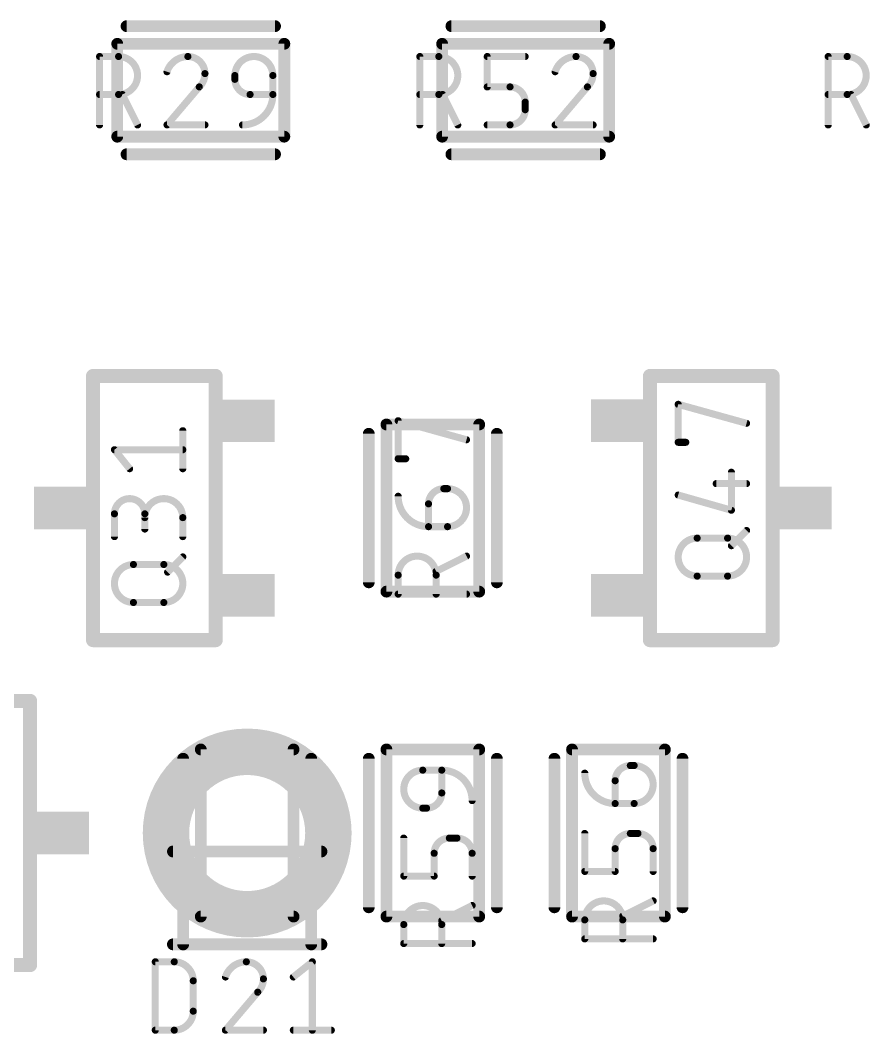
# Model space of a CAD drawing. Extents: x 0 to 107, y -11 to 54.
# Drawn here: x 36.56 to 45.71, y 8.34 to 19.25 of the extents above; entities that cross this region are included whole.
import ezdxf

# ---------------------------------------------------------------- set-up
doc = ezdxf.new("R2010")
doc.units = 0
for name, color, linetype in [('117', 253, 'CONTINUOUS'), ('21', 253, 'CONTINUOUS'), ('51', 253, 'CONTINUOUS')]:
    doc.layers.add(name, color=color, linetype=linetype)

# ---------------------------------------------------------------- blocks, each defined once
blk = doc.blocks.new('RECT')
blk.add_solid([(-0.5, -0.5), (0.5, -0.5), (-0.5, 0.5), (0.5, 0.5)])

msp = doc.modelspace()

# ---------------------------------------------------------------- linework, layer by layer
at = {"layer": '117'}
for points, const_width in [([(37.4097, 18.8821, 1), (37.4097, 18.844)], 0.0381), ([(37.4288, 18.863, 1), (37.3907, 18.863)], 0.0381), ([(37.6143, 18.8821, 1), (37.6143, 18.844)], 0.0381), ([(37.6143, 18.4538, 1), (37.6143, 18.863)], 0.0762), ([(37.6143, 18.844, 1), (37.6143, 18.8821)], 0.0381), ([(38.3612, 18.863, 0.3252), (38.1361, 18.6994)], 0.0762), ([(38.3612, 18.8821, 1), (38.3612, 18.844)], 0.0381), ([(38.5453, 18.6789, 0.4142), (38.3612, 18.863)], 0.0762), ([(38.3612, 18.844, 1), (38.3612, 18.8821)], 0.0381), ([(39.2769, 18.6584, 1), (38.8676, 18.6584)], 0.0762), ([(40.8597, 18.8821, 1), (40.8597, 18.844)], 0.0381), ([(40.8788, 18.863, 1), (40.8407, 18.863)], 0.0381), ([(41.0643, 18.8821, 1), (41.0643, 18.844)], 0.0381), ([(41.0643, 18.4538, 1), (41.0643, 18.863)], 0.0762), ([(41.0643, 18.844, 1), (41.0643, 18.8821)], 0.0381), ([(41.5861, 18.8821, 1), (41.5861, 18.844)], 0.0381), ([(41.6052, 18.863, 1), (41.5671, 18.863)], 0.0381), ([(41.9953, 18.844, 1), (41.9953, 18.8821)], 0.0381), ([(42.5427, 18.863, 0.3252), (42.3176, 18.6994)], 0.0762), ([(42.5427, 18.8821, 1), (42.5427, 18.844)], 0.0381), ([(42.7269, 18.6789, 0.4142), (42.5427, 18.863)], 0.0762), ([(42.5427, 18.844, 1), (42.5427, 18.8821)], 0.0381), ([(45.2597, 18.8821, 1), (45.2597, 18.844)], 0.0381), ([(45.2788, 18.863, 1), (45.2407, 18.863)], 0.0381), ([(45.4643, 18.8821, 1), (45.4643, 18.844)], 0.0381), ([(45.4643, 18.4538, 1), (45.4643, 18.863)], 0.0762), ([(45.4643, 18.844, 1), (45.4643, 18.8821)], 0.0381), ([(38.118, 18.7052, 1), (38.1542, 18.6935)], 0.0381), ([(38.484, 18.5357, 0.2053), (38.5453, 18.6789)], 0.0762), ([(38.5644, 18.6789, 1), (38.5263, 18.6789)], 0.0381), ([(38.5263, 18.6789, 1), (38.5644, 18.6789)], 0.0381), ([(38.8867, 18.6584, 1), (38.8486, 18.6584)], 0.0381), ([(38.8486, 18.6584, 1), (38.8867, 18.6584)], 0.0381), ([(39.2959, 18.6584, 1), (39.2578, 18.6584)], 0.0381), ([(39.2578, 18.6584, 1), (39.2959, 18.6584)], 0.0381), ([(42.2995, 18.7052, 1), (42.3358, 18.6935)], 0.0381), ([(42.6655, 18.5357, 0.2053), (42.7269, 18.6789)], 0.0762), ([(42.7459, 18.6789, 1), (42.7078, 18.6789)], 0.0381), ([(42.7078, 18.6789, 1), (42.7459, 18.6789)], 0.0381), ([(38.4708, 18.5495, 1), (38.4971, 18.5219)], 0.0381), ([(38.4985, 18.5233, 1), (38.4694, 18.548)], 0.0381), ([(38.8676, 18.6175, 0.4142), (39.0313, 18.4538)], 0.0762), ([(38.8867, 18.6175, 1), (38.8486, 18.6175)], 0.0381), ([(38.8486, 18.6175, 1), (38.8867, 18.6175)], 0.0381), ([(41.5861, 18.5547, 1), (41.5861, 18.5166)], 0.0381), ([(41.9953, 18.372, 0.4142), (41.8317, 18.5357)], 0.0762), ([(41.8317, 18.5547, 1), (41.8317, 18.5166)], 0.0381), ([(41.8317, 18.5166, 1), (41.8317, 18.5547)], 0.0381), ([(42.6523, 18.5495, 1), (42.6786, 18.5219)], 0.0381), ([(42.68, 18.5233, 1), (42.651, 18.548)], 0.0381), ([(37.4097, 18.4729, 1), (37.4097, 18.4348)], 0.0381), ([(37.6143, 18.4729, 1), (37.6143, 18.4348)], 0.0381), ([(37.6143, 18.4348, 1), (37.6143, 18.4729)], 0.0381), ([(37.6723, 18.4623, 1), (37.6382, 18.4453)], 0.0381), ([(38.9495, 18.1264, 0.4142), (39.2769, 18.4538)], 0.0762), ([(39.0313, 18.4729, 1), (39.0313, 18.4348)], 0.0381), ([(39.0313, 18.4348, 1), (39.0313, 18.4729)], 0.0381), ([(39.2959, 18.4538, 1), (39.2578, 18.4538)], 0.0381), ([(39.2578, 18.4538, 1), (39.2959, 18.4538)], 0.0381), ([(39.2769, 18.4348, 1), (39.2769, 18.4729)], 0.0381), ([(40.8597, 18.4729, 1), (40.8597, 18.4348)], 0.0381), ([(41.0643, 18.4729, 1), (41.0643, 18.4348)], 0.0381), ([(41.0643, 18.4348, 1), (41.0643, 18.4729)], 0.0381), ([(41.1223, 18.4623, 1), (41.0882, 18.4453)], 0.0381), ([(41.5671, 18.5357, 1), (41.6052, 18.5357)], 0.0381), ([(45.2597, 18.4729, 1), (45.2597, 18.4348)], 0.0381), ([(45.4643, 18.4729, 1), (45.4643, 18.4348)], 0.0381), ([(45.4643, 18.4348, 1), (45.4643, 18.4729)], 0.0381), ([(45.5223, 18.4623, 1), (45.4882, 18.4453)], 0.0381), ([(42.0144, 18.372, 1), (41.9763, 18.372)], 0.0381), ([(41.9763, 18.372, 1), (42.0144, 18.372)], 0.0381), ([(41.8317, 18.1264, 0.4142), (41.9953, 18.2901)], 0.0762), ([(42.0144, 18.2901, 1), (41.9763, 18.2901)], 0.0381), ([(41.9763, 18.2901, 1), (42.0144, 18.2901)], 0.0381), ([(37.3907, 18.1264, 1), (37.4288, 18.1264)], 0.0381), ([(37.8019, 18.1179, 1), (37.836, 18.135)], 0.0381), ([(38.1361, 18.1455, 1), (38.1361, 18.1074)], 0.0381), ([(38.1216, 18.1388, 1), (38.1506, 18.1141)], 0.0381), ([(38.5453, 18.1074, 1), (38.5453, 18.1455)], 0.0381), ([(38.9495, 18.1455, 1), (38.9495, 18.1074)], 0.0381), ([(40.8407, 18.1264, 1), (40.8788, 18.1264)], 0.0381), ([(41.2519, 18.1179, 1), (41.286, 18.135)], 0.0381), ([(41.5861, 18.1455, 1), (41.5861, 18.1074)], 0.0381), ([(41.8317, 18.1455, 1), (41.8317, 18.1074)], 0.0381), ([(41.8317, 18.1074, 1), (41.8317, 18.1455)], 0.0381), ([(42.3176, 18.1455, 1), (42.3176, 18.1074)], 0.0381), ([(42.3031, 18.1388, 1), (42.3322, 18.1141)], 0.0381), ([(42.7269, 18.1074, 1), (42.7269, 18.1455)], 0.0381), ([(45.2407, 18.1264, 1), (45.2788, 18.1264)], 0.0381), ([(45.6519, 18.1179, 1), (45.686, 18.135)], 0.0381), ([(43.6626, 15.1174, 1), (43.6245, 15.1174)], 0.0381), ([(43.6487, 15.1357, 1), (43.6385, 15.099)], 0.0381), ([(40.6455, 14.9403, 1), (40.6074, 14.9403)], 0.0381), ([(40.6315, 14.9586, 1), (40.6213, 14.9219)], 0.0381), ([(38.3255, 14.8329, 1), (38.2874, 14.8329)], 0.0381), ([(44.3751, 14.8944, 1), (44.3853, 14.9311)], 0.0381), ([(41.3579, 14.7173, 1), (41.3681, 14.754)], 0.0381), ([(43.6436, 14.7272, 1), (43.6436, 14.6891)], 0.0381), ([(43.7254, 14.6891, 1), (43.7254, 14.7272)], 0.0381), ([(37.5698, 14.6474, 1), (37.5698, 14.6093)], 0.0381), ([(37.5847, 14.6402, 1), (37.555, 14.6164)], 0.0381), ([(38.3064, 14.6093, 1), (38.3064, 14.6474)], 0.0381), ([(43.6245, 14.7081, 1), (43.6626, 14.7081)], 0.0381), ([(40.6264, 14.5501, 1), (40.6264, 14.512)], 0.0381), ([(40.6074, 14.5311, 1), (40.6455, 14.5311)], 0.0381), ([(40.7083, 14.512, 1), (40.7083, 14.5501)], 0.0381), ([(37.7187, 14.4118, 1), (37.7484, 14.4356)], 0.0381), ([(38.2874, 14.4237, 1), (38.3255, 14.4237)], 0.0381), ([(44.2355, 14.3858, 1), (44.1974, 14.3858)], 0.0381), ([(44.0528, 14.2821, 1), (44.0528, 14.244)], 0.0381), ([(44.3802, 14.244, 1), (44.3802, 14.2821)], 0.0381), ([(41.1175, 14.2088, 0.4142), (40.9538, 14.0451)], 0.0762), ([(41.1175, 14.2278, 1), (41.1175, 14.1897)], 0.0381), ([(41.1175, 14.1897, 1), (41.1175, 14.2278)], 0.0381), ([(41.1584, 13.7995, 1), (41.1584, 14.2088)], 0.0762), ([(41.1584, 14.2278, 1), (41.1584, 14.1897)], 0.0381), ([(41.1584, 14.1897, 1), (41.1584, 14.2278)], 0.0381), ([(37.8972, 13.9377, 1), (37.5698, 13.9377)], 0.0762), ([(38.3064, 13.8968, 1), (37.8972, 13.8968)], 0.0762), ([(40.6264, 14.1269, 0.4142), (40.9538, 13.7995)], 0.0762), ([(40.6455, 14.1269, 1), (40.6074, 14.1269)], 0.0381), ([(40.9729, 14.0451, 1), (40.9348, 14.0451)], 0.0381), ([(43.6488, 14.1586, 1), (43.6383, 14.122)], 0.0381), ([(37.5889, 13.9377, 1), (37.5508, 13.9377)], 0.0381), ([(37.9163, 13.9377, 1), (37.8782, 13.9377)], 0.0381), ([(40.9348, 14.0451, 1), (40.9729, 14.0451)], 0.0381), ([(44.1974, 13.9766, 1), (44.2355, 13.9766)], 0.0381), ([(44.2112, 13.9583, 1), (44.2217, 13.9949)], 0.0381), ([(37.5508, 13.9377, 1), (37.5889, 13.9377)], 0.0381), ([(37.8782, 13.9377, 1), (37.9163, 13.9377)], 0.0381), ([(37.8782, 13.8968, 1), (37.9163, 13.8968)], 0.0381), ([(38.3255, 13.8968, 1), (38.2874, 13.8968)], 0.0381), ([(38.2874, 13.8968, 1), (38.3255, 13.8968)], 0.0381), ([(37.8782, 13.774, 1), (37.9163, 13.774)], 0.0381), ([(40.9538, 13.8186, 1), (40.9538, 13.7805)], 0.0381), ([(40.9348, 13.7995, 1), (40.9729, 13.7995)], 0.0381), ([(40.9538, 13.7805, 1), (40.9538, 13.8186)], 0.0381), ([(41.1584, 13.8186, 1), (41.1584, 13.7805)], 0.0381), ([(41.1584, 13.7805, 1), (41.1584, 13.8186)], 0.0381), ([(44.3936, 13.7447, 1), (44.3667, 13.7716)], 0.0381), ([(37.5508, 13.6922, 1), (37.5889, 13.6922)], 0.0381), ([(38.2874, 13.6922, 1), (38.3255, 13.6922)], 0.0381), ([(43.8482, 13.6763, 1), (43.8482, 13.2671)], 0.0762), ([(43.8482, 13.6953, 1), (43.8482, 13.6572)], 0.0381), ([(43.8482, 13.6572, 1), (43.8482, 13.6953)], 0.0381), ([(44.1756, 13.2671, 1), (44.1756, 13.6763)], 0.0762), ([(44.1756, 13.6953, 1), (44.1756, 13.6572)], 0.0381), ([(44.1756, 13.6572, 1), (44.1756, 13.6953)], 0.0381), ([(44.203, 13.6079, 1), (44.2299, 13.581)], 0.0381), ([(37.7745, 13.3919, 1), (37.7745, 12.9826)], 0.0762), ([(37.7745, 13.4109, 1), (37.7745, 13.3728)], 0.0381), ([(37.7745, 13.3728, 1), (37.7745, 13.4109)], 0.0381), ([(38.1018, 12.9826, 1), (38.1018, 13.3919)], 0.0762), ([(38.1018, 13.4109, 1), (38.1018, 13.3728)], 0.0381), ([(38.1018, 13.3728, 1), (38.1018, 13.4109)], 0.0381), ([(38.3199, 13.4602, 1), (38.293, 13.4872)], 0.0381), ([(41.0357, 13.2777, 1), (40.6264, 13.2777)], 0.0762), ([(41.3716, 13.4653, 1), (41.3545, 13.4994)], 0.0381), ([(38.1293, 13.3235, 1), (38.1562, 13.2965)], 0.0381), ([(41.0271, 13.3357, 1), (41.0442, 13.3016)], 0.0381), ([(40.6455, 13.2777, 1), (40.6074, 13.2777)], 0.0381), ([(40.6074, 13.2777, 1), (40.6455, 13.2777)], 0.0381), ([(41.0547, 13.2777, 1), (41.0166, 13.2777)], 0.0381), ([(41.0166, 13.2777, 1), (41.0547, 13.2777)], 0.0381), ([(43.8482, 13.2861, 1), (43.8482, 13.248)], 0.0381), ([(43.8482, 13.248, 1), (43.8482, 13.2861)], 0.0381), ([(44.1756, 13.2861, 1), (44.1756, 13.248)], 0.0381), ([(44.1756, 13.248, 1), (44.1756, 13.2861)], 0.0381), ([(40.6264, 13.0922, 1), (40.6264, 13.0541)], 0.0381), ([(41.363, 13.0541, 1), (41.363, 13.0922)], 0.0381), ([(37.7745, 13.0017, 1), (37.7745, 12.9636)], 0.0381), ([(37.7745, 12.9636, 1), (37.7745, 13.0017)], 0.0381), ([(38.1018, 13.0017, 1), (38.1018, 12.9636)], 0.0381), ([(38.1018, 12.9636, 1), (38.1018, 13.0017)], 0.0381), ([(40.6074, 13.0731, 1), (40.6455, 13.0731)], 0.0381), ([(41.0166, 13.0731, 1), (41.0547, 13.0731)], 0.0381), ([(43.128, 11.2269, 0.4142), (42.9643, 11.0632)], 0.0762), ([(43.128, 11.2459, 1), (43.128, 11.2078)], 0.0381), ([(43.128, 11.2078, 1), (43.128, 11.2459)], 0.0381), ([(43.1689, 10.8176, 1), (43.1689, 11.2269)], 0.0762), ([(43.1689, 11.2459, 1), (43.1689, 11.2078)], 0.0381), ([(43.1689, 11.2078, 1), (43.1689, 11.2459)], 0.0381), ([(40.8916, 11.1769, 1), (40.8916, 10.7676)], 0.0762), ([(40.8916, 11.1959, 1), (40.8916, 11.1578)], 0.0381), ([(40.8916, 11.1578, 1), (40.8916, 11.1959)], 0.0381), ([(41.1152, 11.1769, 1), (41.0771, 11.1769)], 0.0381), ([(41.4236, 10.8495, 0.4142), (41.0962, 11.1769)], 0.0762), ([(41.0962, 11.1959, 1), (41.0962, 11.1578)], 0.0381), ([(41.0962, 11.1578, 1), (41.0962, 11.1959)], 0.0381), ([(42.656, 11.145, 1), (42.6179, 11.145)], 0.0381), ([(42.637, 11.145, 0.4142), (42.9643, 10.8176)], 0.0762), ([(42.9834, 11.0632, 1), (42.9453, 11.0632)], 0.0381), ([(42.9453, 11.0632, 1), (42.9834, 11.0632)], 0.0381), ([(40.9325, 10.7676, 0.4142), (41.0962, 10.9313)], 0.0762), ([(41.1152, 10.9313, 1), (41.0771, 10.9313)], 0.0381), ([(41.0771, 10.9313, 1), (41.1152, 10.9313)], 0.0381), ([(41.4045, 10.8495, 1), (41.4426, 10.8495)], 0.0381), ([(42.9643, 10.8367, 1), (42.9643, 10.7986)], 0.0381), ([(42.9453, 10.8176, 1), (42.9834, 10.8176)], 0.0381), ([(42.9643, 10.7986, 1), (42.9643, 10.8367)], 0.0381), ([(43.1689, 10.8367, 1), (43.1689, 10.7986)], 0.0381), ([(43.1689, 10.7986, 1), (43.1689, 10.8367)], 0.0381), ([(40.8916, 10.7867, 1), (40.8916, 10.7486)], 0.0381), ([(40.8916, 10.7486, 1), (40.8916, 10.7867)], 0.0381), ([(40.9325, 10.7867, 1), (40.9325, 10.7486)], 0.0381), ([(40.9325, 10.7486, 1), (40.9325, 10.7867)], 0.0381), ([(40.706, 10.4453, 1), (40.6679, 10.4453)], 0.0381), ([(41.178, 10.4453, 0.4142), (41.0143, 10.2817)], 0.0762), ([(41.178, 10.4644, 1), (41.178, 10.4263)], 0.0381), ([(41.178, 10.4263, 1), (41.178, 10.4644)], 0.0381), ([(41.4236, 10.2817, 0.4142), (41.2599, 10.4453)], 0.0762), ([(41.2599, 10.4644, 1), (41.2599, 10.4263)], 0.0381), ([(41.2599, 10.4263, 1), (41.2599, 10.4644)], 0.0381), ([(42.656, 10.4953, 1), (42.6179, 10.4953)], 0.0381), ([(43.128, 10.4953, 0.4142), (42.9643, 10.3317)], 0.0762), ([(43.128, 10.5144, 1), (43.128, 10.4763)], 0.0381), ([(43.128, 10.4763, 1), (43.128, 10.5144)], 0.0381), ([(43.2099, 10.5144, 1), (43.2099, 10.4763)], 0.0381), ([(43.3736, 10.3317, 0.4142), (43.2099, 10.4953)], 0.0762), ([(43.2099, 10.4763, 1), (43.2099, 10.5144)], 0.0381), ([(42.9834, 10.3317, 1), (42.9453, 10.3317)], 0.0381), ([(43.3926, 10.3317, 1), (43.3545, 10.3317)], 0.0381), ([(41.0334, 10.2817, 1), (40.9953, 10.2817)], 0.0381), ([(40.9953, 10.2817, 1), (41.0334, 10.2817)], 0.0381), ([(41.4426, 10.2817, 1), (41.4045, 10.2817)], 0.0381), ([(41.4045, 10.2817, 1), (41.4426, 10.2817)], 0.0381), ([(42.9453, 10.3317, 1), (42.9834, 10.3317)], 0.0381), ([(43.3545, 10.3317, 1), (43.3926, 10.3317)], 0.0381), ([(40.687, 10.0552, 1), (40.687, 10.0171)], 0.0381), ([(40.6679, 10.0361, 1), (40.706, 10.0361)], 0.0381), ([(40.9953, 10.0361, 1), (41.0334, 10.0361)], 0.0381), ([(41.0143, 10.0171, 1), (41.0143, 10.0552)], 0.0381), ([(41.4045, 10.0361, 1), (41.4426, 10.0361)], 0.0381), ([(42.6179, 10.0861, 1), (42.656, 10.0861)], 0.0381), ([(42.637, 10.1052, 1), (42.637, 10.0671)], 0.0381), ([(42.9453, 10.0861, 1), (42.9834, 10.0861)], 0.0381), ([(42.9643, 10.0671, 1), (42.9643, 10.1052)], 0.0381), ([(43.3545, 10.0861, 1), (43.3926, 10.0861)], 0.0381), ([(41.0962, 9.5143, 1), (40.687, 9.5143)], 0.0762), ([(41.4321, 9.7019, 1), (41.415, 9.736)], 0.0381), ([(43.0462, 9.5643, 1), (42.637, 9.5643)], 0.0762), ([(43.3821, 9.7519, 1), (43.365, 9.786)], 0.0381), ([(43.0377, 9.6223, 1), (43.0547, 9.5882)], 0.0381), ([(40.706, 9.5143, 1), (40.6679, 9.5143)], 0.0381), ([(40.6679, 9.5143, 1), (40.706, 9.5143)], 0.0381), ([(41.0877, 9.5723, 1), (41.1047, 9.5382)], 0.0381), ([(41.1152, 9.5143, 1), (41.0771, 9.5143)], 0.0381), ([(41.0771, 9.5143, 1), (41.1152, 9.5143)], 0.0381), ([(42.656, 9.5643, 1), (42.6179, 9.5643)], 0.0381), ([(42.6179, 9.5643, 1), (42.656, 9.5643)], 0.0381), ([(43.0652, 9.5643, 1), (43.0271, 9.5643)], 0.0381), ([(43.0271, 9.5643, 1), (43.0652, 9.5643)], 0.0381), ([(42.637, 9.3788, 1), (42.637, 9.3407)], 0.0381), ([(43.3736, 9.3407, 1), (43.3736, 9.3788)], 0.0381), ([(40.687, 9.3288, 1), (40.687, 9.2907)], 0.0381), ([(40.6679, 9.3097, 1), (40.706, 9.3097)], 0.0381), ([(41.0771, 9.3097, 1), (41.1152, 9.3097)], 0.0381), ([(41.4236, 9.2907, 1), (41.4236, 9.3288)], 0.0381), ([(42.6179, 9.3597, 1), (42.656, 9.3597)], 0.0381), ([(43.0271, 9.3597, 1), (43.0652, 9.3597)], 0.0381), ([(38.0288, 9.113, 1), (37.9907, 9.113)], 0.0381), ([(38.0097, 9.1321, 1), (38.0097, 9.094)], 0.0381), ([(38.4189, 8.9084, 0.4142), (38.2143, 9.113)], 0.0762), ([(38.2143, 9.1321, 1), (38.2143, 9.094)], 0.0381), ([(38.2143, 9.094, 1), (38.2143, 9.1321)], 0.0381), ([(38.9907, 9.113, 0.3252), (38.7656, 8.9494)], 0.0762), ([(39.1748, 8.9289, 0.4142), (38.9907, 9.113)], 0.0762), ([(38.9907, 9.1321, 1), (38.9907, 9.094)], 0.0381), ([(38.9907, 9.094, 1), (38.9907, 9.1321)], 0.0381), ([(39.7208, 9.113, 1), (39.6827, 9.113)], 0.0381), ([(39.7137, 9.0982, 1), (39.6899, 9.1279)], 0.0381), ([(38.7475, 8.9552, 1), (38.7837, 8.9435)], 0.0381), ([(39.1135, 8.7857, 0.2053), (39.1748, 8.9289)], 0.0762), ([(39.1939, 8.9289, 1), (39.1558, 8.9289)], 0.0381), ([(39.4852, 8.9642, 1), (39.509, 8.9345)], 0.0381), ([(38.438, 8.9084, 1), (38.3999, 8.9084)], 0.0381), ([(38.3999, 8.9084, 1), (38.438, 8.9084)], 0.0381), ([(39.1558, 8.9289, 1), (39.1939, 8.9289)], 0.0381), ([(39.1003, 8.7995, 1), (39.1266, 8.7719)], 0.0381), ([(39.128, 8.7733, 1), (39.0989, 8.798)], 0.0381), ([(38.2143, 8.3764, 0.4142), (38.4189, 8.5811)], 0.0762), ([(38.438, 8.5811, 1), (38.3999, 8.5811)], 0.0381), ([(38.3999, 8.5811, 1), (38.438, 8.5811)], 0.0381), ([(38.0097, 8.3955, 1), (38.0097, 8.3574)], 0.0381), ([(38.2143, 8.3955, 1), (38.2143, 8.3574)], 0.0381), ([(38.2143, 8.3574, 1), (38.2143, 8.3955)], 0.0381), ([(38.7656, 8.3955, 1), (38.7656, 8.3574)], 0.0381), ([(38.7511, 8.3888, 1), (38.7801, 8.3641)], 0.0381), ([(39.1748, 8.3574, 1), (39.1748, 8.3955)], 0.0381), ([(39.4971, 8.3955, 1), (39.4971, 8.3574)], 0.0381), ([(39.9064, 8.3574, 1), (39.9064, 8.3955)], 0.0381), ([(37.9907, 8.3764, 1), (38.0288, 8.3764)], 0.0381), ([(39.6827, 8.3764, 1), (39.7208, 8.3764)], 0.0381)]:
    msp.add_lwpolyline(points, format="xyb", dxfattribs=dict(at, const_width=const_width))
at = {"layer": '117', "const_width": 0.0762}
for points in [[(37.4097, 18.1264), (37.4097, 18.863)], [(37.4097, 18.863), (37.6143, 18.863)], [(40.8597, 18.1264), (40.8597, 18.863)], [(40.8597, 18.863), (41.0643, 18.863)], [(41.5861, 18.5357), (41.5861, 18.863)], [(41.5861, 18.863), (41.9953, 18.863)], [(45.2597, 18.1264), (45.2597, 18.863)], [(45.2597, 18.863), (45.4643, 18.863)], [(38.8676, 18.6175), (38.8676, 18.6584)], [(39.2769, 18.6584), (39.2769, 18.4538)], [(38.484, 18.5357), (38.1361, 18.1264)], [(41.8317, 18.5357), (41.5861, 18.5357)], [(42.6655, 18.5357), (42.3176, 18.1264)], [(37.6143, 18.4538), (37.4097, 18.4538)], [(37.8189, 18.1264), (37.6553, 18.4538)], [(39.2769, 18.4538), (39.0313, 18.4538)], [(41.0643, 18.4538), (40.8597, 18.4538)], [(41.2689, 18.1264), (41.1053, 18.4538)], [(45.4643, 18.4538), (45.2597, 18.4538)], [(45.6689, 18.1264), (45.5053, 18.4538)], [(41.9953, 18.2901), (41.9953, 18.372)], [(38.1361, 18.1264), (38.5453, 18.1264)], [(41.5861, 18.1264), (41.8317, 18.1264)], [(42.3176, 18.1264), (42.7269, 18.1264)], [(43.6436, 14.7081), (43.6436, 15.1174)], [(43.6436, 15.1174), (44.3802, 14.9127)], [(40.6264, 14.5311), (40.6264, 14.9403)], [(40.6264, 14.9403), (41.363, 14.7357)], [(38.3064, 14.4237), (38.3064, 14.8329)], [(43.7254, 14.7081), (43.6436, 14.7081)], [(37.7335, 14.4237), (37.5698, 14.6283)], [(37.5698, 14.6283), (38.3064, 14.6283)], [(40.7083, 14.5311), (40.6264, 14.5311)], [(44.2165, 13.9766), (44.2165, 14.3858)], [(44.0528, 14.2631), (44.3802, 14.2631)], [(41.1175, 14.2088), (41.1584, 14.2088)], [(40.9538, 13.7995), (40.9538, 14.0451)], [(43.6436, 14.1403), (44.2165, 13.9766)], [(37.5698, 13.6922), (37.5698, 13.9377)], [(37.8972, 13.9377), (37.8972, 13.774)], [(38.3064, 13.6922), (38.3064, 13.8968)], [(41.1584, 13.7995), (40.9538, 13.7995)], [(44.2165, 13.5945), (44.3802, 13.7581)], [(43.8482, 13.6763), (44.1756, 13.6763)], [(37.7745, 13.3919), (38.1018, 13.3919)], [(38.1428, 13.31), (38.3064, 13.4737)], [(41.363, 13.4824), (41.0357, 13.3187)], [(40.6264, 13.0731), (40.6264, 13.2777)], [(41.0357, 13.2777), (41.0357, 13.0731)], [(44.1756, 13.2671), (43.8482, 13.2671)], [(41.363, 13.0731), (40.6264, 13.0731)], [(38.1018, 12.9826), (37.7745, 12.9826)], [(43.128, 11.2269), (43.1689, 11.2269)], [(40.8916, 11.1769), (41.0962, 11.1769)], [(41.0962, 11.1769), (41.0962, 10.9313)], [(42.9643, 10.8176), (42.9643, 11.0632)], [(43.1689, 10.8176), (42.9643, 10.8176)], [(40.9325, 10.7676), (40.8916, 10.7676)], [(40.687, 10.0361), (40.687, 10.4453)], [(41.2599, 10.4453), (41.178, 10.4453)], [(42.637, 10.0861), (42.637, 10.4953)], [(43.2099, 10.4953), (43.128, 10.4953)], [(42.9643, 10.3317), (42.9643, 10.0861)], [(43.3736, 10.0861), (43.3736, 10.3317)], [(41.0143, 10.2817), (41.0143, 10.0361)], [(41.4236, 10.0361), (41.4236, 10.2817)], [(41.0143, 10.0361), (40.687, 10.0361)], [(42.9643, 10.0861), (42.637, 10.0861)], [(41.4236, 9.7189), (41.0962, 9.5553)], [(43.3736, 9.7689), (43.0462, 9.6052)], [(40.687, 9.3097), (40.687, 9.5143)], [(41.0962, 9.5143), (41.0962, 9.3097)], [(42.637, 9.3597), (42.637, 9.5643)], [(43.0462, 9.5643), (43.0462, 9.3597)], [(43.3736, 9.3597), (42.637, 9.3597)], [(41.4236, 9.3097), (40.687, 9.3097)], [(38.0097, 8.3764), (38.0097, 9.113)], [(38.0097, 9.113), (38.2143, 9.113)], [(39.4971, 8.9494), (39.7018, 9.113)], [(39.7018, 9.113), (39.7018, 8.3764)], [(38.4189, 8.9084), (38.4189, 8.5811)], [(39.1135, 8.7857), (38.7656, 8.3764)], [(38.2143, 8.3764), (38.0097, 8.3764)], [(38.7656, 8.3764), (39.1748, 8.3764)], [(39.4971, 8.3764), (39.9064, 8.3764)]]:
    msp.add_lwpolyline(points, dxfattribs=at)
at = {"layer": '21'}
for points, const_width in [([(37.7, 19.2218, 1), (37.7, 19.1583)], 0.0635), ([(39.3, 19.1583, 1), (39.3, 19.2218)], 0.0635), ([(41.2, 19.2218, 1), (41.2, 19.1583)], 0.0635), ([(42.8, 19.1583, 1), (42.8, 19.2218)], 0.0635), ([(37.7, 17.8418, 1), (37.7, 17.7783)], 0.0635), ([(39.3, 17.7783, 1), (39.3, 17.8418)], 0.0635), ([(41.2, 17.8418, 1), (41.2, 17.7783)], 0.0635), ([(42.8, 17.7783, 1), (42.8, 17.8418)], 0.0635), ([(40.3418, 14.8, 1), (40.2782, 14.8)], 0.0635), ([(41.7218, 14.8, 1), (41.6583, 14.8)], 0.0635), ([(40.2782, 13.2, 1), (40.3418, 13.2)], 0.0635), ([(41.6583, 13.2, 1), (41.7218, 13.2)], 0.0635), ([(39, 9.625, 1), (39, 11.375, 1), (39, 9.625)], 0.5), ([(38.3418, 11.3, 1), (38.2782, 11.3)], 0.0635), ([(39.7218, 11.3, 1), (39.6583, 11.3)], 0.0635), ([(40.3418, 11.3, 1), (40.2782, 11.3)], 0.0635), ([(41.7218, 11.3, 1), (41.6583, 11.3)], 0.0635), ([(42.3418, 11.3, 1), (42.2782, 11.3)], 0.0635), ([(43.7218, 11.3, 1), (43.6583, 11.3)], 0.0635), ([(38.2, 10.3328, 1), (38.2, 10.2692)], 0.0635), ([(39.8, 10.2692, 1), (39.8, 10.3328)], 0.0635), ([(40.2782, 9.7, 1), (40.3418, 9.7)], 0.0635), ([(41.6583, 9.7, 1), (41.7218, 9.7)], 0.0635), ([(42.2782, 9.7, 1), (42.3418, 9.7)], 0.0635), ([(43.6583, 9.7, 1), (43.7218, 9.7)], 0.0635), ([(38.2, 9.3328, 1), (38.2, 9.2692)], 0.0635), ([(38.2782, 9.3, 1), (38.3418, 9.3)], 0.0635), ([(39.6583, 9.3, 1), (39.7218, 9.3)], 0.0635), ([(39.8, 9.2692, 1), (39.8, 9.3328)], 0.0635)]:
    msp.add_lwpolyline(points, format="xyb", dxfattribs=dict(at, const_width=const_width))
at = {"layer": '21', "const_width": 0.127}
for points in [[(37.7, 19.19), (39.3, 19.19)], [(42.8, 19.19), (41.2, 19.19)], [(37.7, 17.81), (39.3, 17.81)], [(42.8, 17.81), (41.2, 17.81)], [(40.31, 14.8), (40.31, 13.2)], [(41.69, 14.8), (41.69, 13.2)], [(38.31, 11.3), (38.31, 9.3)], [(39.69, 11.3), (39.69, 9.3)], [(40.31, 9.7), (40.31, 11.3)], [(41.69, 9.7), (41.69, 11.3)], [(42.31, 9.7), (42.31, 11.3)], [(43.69, 9.7), (43.69, 11.3)], [(38.2, 10.301), (39.8, 10.301)], [(38.2, 9.301), (39.8, 9.301)]]:
    msp.add_lwpolyline(points, dxfattribs=at)
at = {"layer": '51'}
for points, const_width in [([(37.6318, 19, 1), (37.5682, 19)], 0.0635), ([(37.6, 19.0317, 1), (37.6, 18.9683)], 0.0635), ([(39.4318, 19, 1), (39.3682, 19)], 0.0635), ([(39.4, 18.9683, 1), (39.4, 19.0317)], 0.0635), ([(41.1318, 19, 1), (41.0682, 19)], 0.0635), ([(41.1, 19.0317, 1), (41.1, 18.9683)], 0.0635), ([(42.9318, 19, 1), (42.8682, 19)], 0.0635), ([(42.9, 18.9683, 1), (42.9, 19.0317)], 0.0635), ([(37.5682, 18, 1), (37.6318, 18)], 0.0635), ([(37.6, 18.0317, 1), (37.6, 17.9683)], 0.0635), ([(39.3682, 18, 1), (39.4318, 18)], 0.0635), ([(39.4, 17.9683, 1), (39.4, 18.0317)], 0.0635), ([(41.0682, 18, 1), (41.1318, 18)], 0.0635), ([(41.1, 18.0317, 1), (41.1, 17.9683)], 0.0635), ([(42.8682, 18, 1), (42.9318, 18)], 0.0635), ([(42.9, 17.9683, 1), (42.9, 18.0317)], 0.0635), ([(37.3396, 15.4605, 1), (37.3396, 15.3843)], 0.0762), ([(37.3777, 15.4224, 1), (37.3015, 15.4224)], 0.0762), ([(38.6985, 15.4224, 1), (38.6223, 15.4224)], 0.0762), ([(38.6604, 15.3843, 1), (38.6604, 15.4605)], 0.0762), ([(43.3777, 15.4224, 1), (43.3015, 15.4224)], 0.0762), ([(43.3396, 15.4605, 1), (43.3396, 15.3843)], 0.0762), ([(44.6985, 15.4224, 1), (44.6223, 15.4224)], 0.0762), ([(44.6604, 15.3843, 1), (44.6604, 15.4605)], 0.0762), ([(40.5, 14.9318, 1), (40.5, 14.8682)], 0.0635), ([(40.5318, 14.9, 1), (40.4682, 14.9)], 0.0635), ([(41.5318, 14.9, 1), (41.4682, 14.9)], 0.0635), ([(41.5, 14.8682, 1), (41.5, 14.9318)], 0.0635), ([(40.5, 13.1318, 1), (40.5, 13.0683)], 0.0635), ([(40.4682, 13.1, 1), (40.5318, 13.1)], 0.0635), ([(41.4682, 13.1, 1), (41.5318, 13.1)], 0.0635), ([(41.5, 13.0683, 1), (41.5, 13.1318)], 0.0635), ([(37.3396, 12.6157, 1), (37.3396, 12.5395)], 0.0762), ([(37.3015, 12.5776, 1), (37.3777, 12.5776)], 0.0762), ([(38.6223, 12.5776, 1), (38.6985, 12.5776)], 0.0762), ([(38.6604, 12.5395, 1), (38.6604, 12.6157)], 0.0762), ([(43.3396, 12.6157, 1), (43.3396, 12.5395)], 0.0762), ([(43.3015, 12.5776, 1), (43.3777, 12.5776)], 0.0762), ([(44.6223, 12.5776, 1), (44.6985, 12.5776)], 0.0762), ([(44.6604, 12.5395, 1), (44.6604, 12.6157)], 0.0762), ([(36.6985, 11.9224, 1), (36.6223, 11.9224)], 0.0762), ([(36.6604, 11.8843, 1), (36.6604, 11.9605)], 0.0762), ([(38.5, 11.4318, 1), (38.5, 11.3682)], 0.0635), ([(38.5318, 11.4, 1), (38.4682, 11.4)], 0.0635), ([(39.5318, 11.4, 1), (39.4682, 11.4)], 0.0635), ([(39.5, 11.3682, 1), (39.5, 11.4318)], 0.0635), ([(40.5, 11.4318, 1), (40.5, 11.3682)], 0.0635), ([(40.5318, 11.4, 1), (40.4682, 11.4)], 0.0635), ([(41.5318, 11.4, 1), (41.4682, 11.4)], 0.0635), ([(41.5, 11.3682, 1), (41.5, 11.4318)], 0.0635), ([(42.5, 11.4318, 1), (42.5, 11.3682)], 0.0635), ([(42.5318, 11.4, 1), (42.4682, 11.4)], 0.0635), ([(43.5318, 11.4, 1), (43.4682, 11.4)], 0.0635), ([(43.5, 11.3682, 1), (43.5, 11.4318)], 0.0635), ([(38.5, 9.6318, 1), (38.5, 9.5682)], 0.0635), ([(38.4682, 9.6, 1), (38.5318, 9.6)], 0.0635), ([(39.4682, 9.6, 1), (39.5318, 9.6)], 0.0635), ([(39.5, 9.5682, 1), (39.5, 9.6318)], 0.0635), ([(40.5, 9.6318, 1), (40.5, 9.5682)], 0.0635), ([(40.4682, 9.6, 1), (40.5318, 9.6)], 0.0635), ([(41.4682, 9.6, 1), (41.5318, 9.6)], 0.0635), ([(41.5, 9.5682, 1), (41.5, 9.6318)], 0.0635), ([(42.5, 9.6318, 1), (42.5, 9.5682)], 0.0635), ([(42.4682, 9.6, 1), (42.5318, 9.6)], 0.0635), ([(43.4682, 9.6, 1), (43.5318, 9.6)], 0.0635), ([(43.5, 9.5682, 1), (43.5, 9.6318)], 0.0635), ([(36.6223, 9.0776, 1), (36.6985, 9.0776)], 0.0762), ([(36.6604, 9.0395, 1), (36.6604, 9.1157)], 0.0762)]:
    msp.add_lwpolyline(points, format="xyb", dxfattribs=dict(at, const_width=const_width))
for points, const_width in [([(37.6, 19), (39.4, 19)], 0.127), ([(37.6, 19), (37.6, 18)], 0.127), ([(39.4, 19), (39.4, 18)], 0.127), ([(42.9, 19), (41.1, 19)], 0.127), ([(41.1, 18), (41.1, 19)], 0.127), ([(42.9, 18), (42.9, 19)], 0.127), ([(37.6, 18), (39.4, 18)], 0.127), ([(42.9, 18), (41.1, 18)], 0.127), ([(37.3396, 15.4224), (38.6604, 15.4224)], 0.1524), ([(37.3396, 12.5776), (37.3396, 15.4224)], 0.1524), ([(38.6604, 15.4224), (38.6604, 12.5776)], 0.1524), ([(43.3396, 12.5776), (43.3396, 15.4224)], 0.1524), ([(43.3396, 15.4224), (44.6604, 15.4224)], 0.1524), ([(44.6604, 15.4224), (44.6604, 12.5776)], 0.1524), ([(40.5, 14.9), (40.5, 13.1)], 0.127), ([(41.5, 14.9), (40.5, 14.9)], 0.127), ([(41.5, 14.9), (41.5, 13.1)], 0.127), ([(41.5, 13.1), (40.5, 13.1)], 0.127), ([(38.6604, 12.5776), (37.3396, 12.5776)], 0.1524), ([(44.6604, 12.5776), (43.3396, 12.5776)], 0.1524), ([(35.3396, 11.9224), (36.6604, 11.9224)], 0.1524), ([(36.6604, 11.9224), (36.6604, 9.0776)], 0.1524), ([(38.5, 11.4), (38.5, 9.6)], 0.127), ([(39.5, 11.4), (38.5, 11.4)], 0.127), ([(39.5, 11.4), (39.5, 9.6)], 0.127), ([(40.5, 9.6), (40.5, 11.4)], 0.127), ([(40.5, 11.4), (41.5, 11.4)], 0.127), ([(41.5, 9.6), (41.5, 11.4)], 0.127), ([(42.5, 9.6), (42.5, 11.4)], 0.127), ([(42.5, 11.4), (43.5, 11.4)], 0.127), ([(43.5, 9.6), (43.5, 11.4)], 0.127), ([(39.5, 9.6), (38.5, 9.6)], 0.127), ([(40.5, 9.6), (41.5, 9.6)], 0.127), ([(42.5, 9.6), (43.5, 9.6)], 0.127), ([(36.6604, 9.0776), (35.3396, 9.0776)], 0.1524)]:
    msp.add_lwpolyline(points, dxfattribs=dict(at, const_width=const_width))

# ---------------------------------------------------------------- block references
for p, xscale, yscale, rotation in [((39.004, 14.9402), 0.4564, 0.5857, 90), ((42.9958, 14.9406), 0.4588, 0.5859, 270), ((36.9966, 14), 0.4573, 0.584, 90), ((45.0034, 14), 0.4573, 0.584, 270), ((39.0042, 13.0594), 0.4588, 0.5859, 90), ((42.996, 13.0598), 0.4564, 0.5857, 270), ((37.0034, 10.5), 0.4573, 0.584, 270)]:
    msp.add_blockref('RECT', p, dxfattribs=dict(at, xscale=xscale, yscale=yscale, rotation=rotation))

doc.saveas('drawing.dxf')
